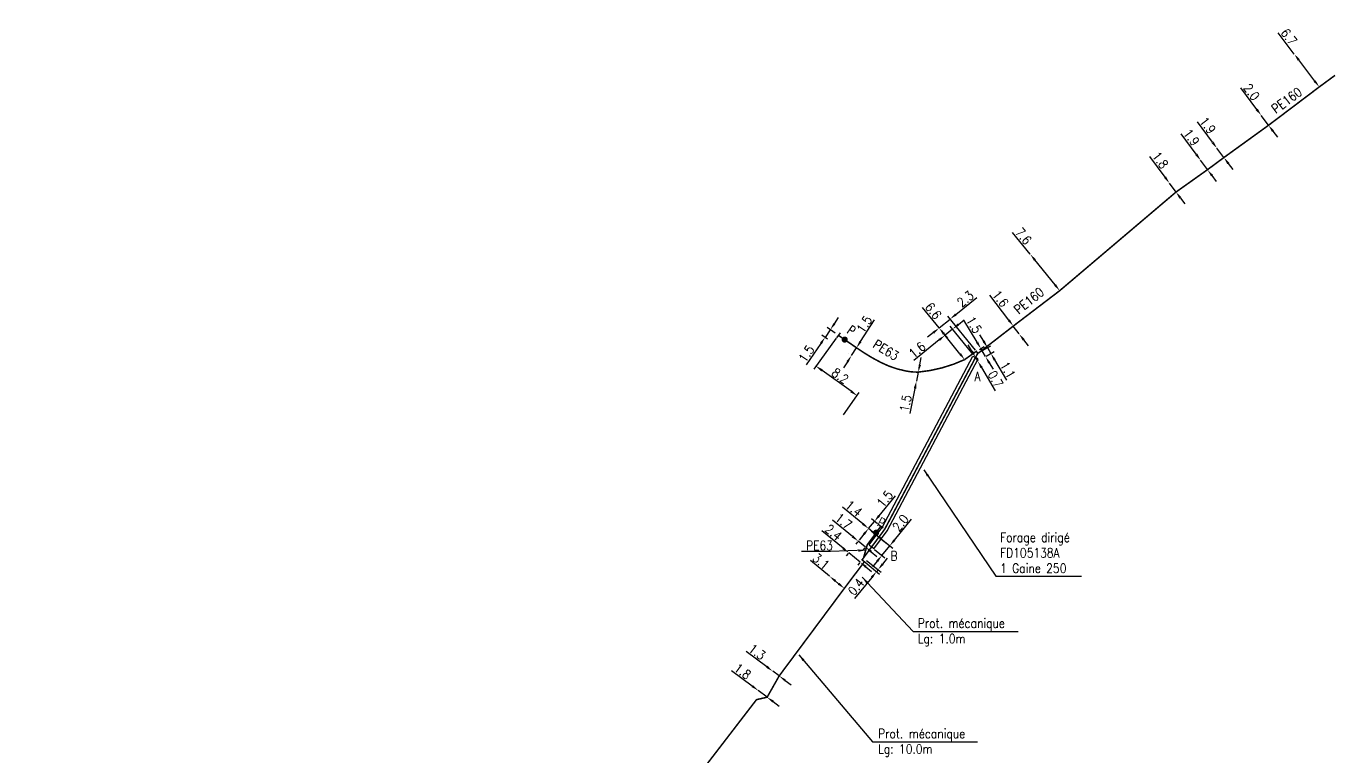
# Model space of a CAD drawing. Header units: millimetres. Extents: x 105164 to 106000, y 138000 to 138912.
# Drawn here: x 105787.5 to 106000.1, y 138793.8 to 138912.5 of the extents above; entities that cross this region are included whole.
import ezdxf
from ezdxf.enums import TextEntityAlignment as Align

# ---------------------------------------------------------------- set-up
doc = ezdxf.new("R2010")
doc.units = ezdxf.units.MM
doc.layers.get('0').update_dxf_attribs({"linetype": 'CONTINUOUS'})
doc.layers.get('DEFPOINTS').update_dxf_attribs({"linetype": 'CONTINUOUS'})
for name, color, linetype in [('G_120', 4, 'CONTINUOUS'), ('G_300', 7, 'CONTINUOUS'), ('G_340', 7, 'CONTINUOUS'), ('G_400', 7, 'CONTINUOUS'), ('G_420', 7, 'CONTINUOUS')]:
    doc.layers.add(name, color=color, linetype=linetype)
doc.styles.add('G_ROMANS', font='ROMANS.SHX', dxfattribs={"width": 0.75})
doc.styles.get("Standard").update_dxf_attribs({"font": 'romans.shx', "width": 0.85})
doc.linetypes.add('G_TYPB_PE', pattern='A,5,-0.3,["o",Standard,S=1.5,R=0,X=0,Y=-0.5],-1.65', length=6.95)
doc.dimstyles.get("Standard").update_dxf_attribs({"dimtxt": 1.5, "dimasz": 1.2, "dimexe": 0.625, "dimexo": 0.625, "dimgap": 0.25, "dimtad": 1, "dimdec": 1, "dimzin": 0, "dimdsep": 46, "dimtxsty": 'Standard', "dimcen": -0.5, "dimadec": 0, "dimazin": 0, "dimtfac": 1, "dimtdec": 1, "dimtmove": 0, "dimatfit": 3, "dimfxl": 1, "dimtolj": 1, "dimtzin": 0, "dimarcsym": 0})

# ---------------------------------------------------------------- blocks, each defined once
blk = doc.blocks.new('*D6')
at = {"layer": 'DEFPOINTS', "color": 0, "linetype": 'Continuous'}
for p in [(105908.71, 138807.74), (105909.75, 138806.97), (105909.75, 138806.97)]:
    blk.add_point(p, dxfattribs=at)
at = {"layer": 'G_120', "color": 0, "linetype": 'Continuous', "lineweight": -2}
for p, q in [((105907.74, 138808.46), (105904.38, 138810.95)), ((105909.75, 138806.97), (105908.71, 138807.74)), ((105910.71, 138806.25), (105911.68, 138805.54))]:
    blk.add_line(p, q, dxfattribs=at)
at = {"layer": 'G_120', "color": 0, "linetype": 'Continuous'}
for points in [[(105907.86, 138808.62), (105907.62, 138808.3), (105908.71, 138807.74)], [(105910.83, 138806.41), (105910.6, 138806.09), (105909.75, 138806.97)]]:
    blk.add_solid(points, dxfattribs=at)
at = {"layer": 'G_120', "color": 0, "linetype": 'Continuous', "insert": (105906.17, 138810.87), "char_height": 1.5, "attachment_point": 5, "rotation": 323.4341}
blk.add_mtext('\\A1;1.3', dxfattribs=at)
blk = doc.blocks.new('*D7')
at = {"layer": 'DEFPOINTS', "color": 0, "linetype": 'Continuous'}
for p in [(105906.35, 138804.6), (105907.8, 138803.52), (105907.8, 138803.52)]:
    blk.add_point(p, dxfattribs=at)
at = {"layer": 'G_120', "color": 0, "linetype": 'Continuous', "lineweight": -2}
for p, q in [((105905.39, 138805.31), (105902.03, 138807.81)), ((105907.8, 138803.52), (105906.35, 138804.6)), ((105908.76, 138802.81), (105909.73, 138802.09))]:
    blk.add_line(p, q, dxfattribs=at)
at = {"layer": 'G_120', "color": 0, "linetype": 'Continuous'}
for points in [[(105905.51, 138805.47), (105905.27, 138805.15), (105906.35, 138804.6)], [(105908.88, 138802.97), (105908.65, 138802.65), (105907.8, 138803.52)]]:
    blk.add_solid(points, dxfattribs=at)
at = {"layer": 'G_120', "color": 0, "linetype": 'Continuous', "insert": (105903.82, 138807.72), "char_height": 1.5, "attachment_point": 5, "rotation": 323.4265}
blk.add_mtext('\\A1;1.8', dxfattribs=at)
blk = doc.blocks.new('*D8')
at = {"layer": 'DEFPOINTS', "color": 0, "linetype": 'Continuous'}
for p in [(105917.93, 138823.15), (105920.33, 138821.19), (105920.33, 138821.19)]:
    blk.add_point(p, dxfattribs=at)
at = {"layer": 'G_120', "color": 0, "linetype": 'Continuous', "lineweight": -2}
for p, q in [((105917.93, 138823.15), (105914.83, 138825.69)), ((105919.4, 138821.95), (105918.86, 138822.39))]:
    blk.add_line(p, q, dxfattribs=at)
at = {"layer": 'G_120', "color": 0, "linetype": 'Continuous'}
for points in [[(105918.99, 138822.55), (105918.74, 138822.24), (105917.93, 138823.15)], [(105919.53, 138822.1), (105919.28, 138821.79), (105920.33, 138821.19)]]:
    blk.add_solid(points, dxfattribs=at)
at = {"layer": 'G_120', "color": 0, "linetype": 'Continuous', "insert": (105916.55, 138825.57), "char_height": 1.5, "attachment_point": 5, "rotation": 320.7367}
blk.add_mtext('\\A1;3.1', dxfattribs=at)
blk = doc.blocks.new('*D9')
at = {"layer": 'DEFPOINTS', "color": 0, "linetype": 'Continuous'}
for p in [(105922.89, 138829.21), (105923.75, 138827.9), (105924.05, 138828.26)]:
    blk.add_point(p, dxfattribs=at)
at = {"layer": 'G_120', "color": 0, "linetype": 'Continuous', "lineweight": -2}
for p, q in [((105921.66, 138829.61), (105918.42, 138832.26)), ((105922.49, 138828.72), (105922.2, 138828.36)), ((105923.75, 138827.9), (105922.59, 138828.85)), ((105923.65, 138827.78), (105923.36, 138827.41)), ((105924.68, 138827.14), (105925.61, 138826.38))]:
    blk.add_line(p, q, dxfattribs=at)
at = {"layer": 'G_120', "color": 0, "linetype": 'Continuous'}
for points in [[(105921.79, 138829.76), (105921.54, 138829.45), (105922.59, 138828.85)], [(105924.81, 138827.29), (105924.56, 138826.98), (105923.75, 138827.9)]]:
    blk.add_solid(points, dxfattribs=at)
at = {"layer": 'G_120', "color": 0, "linetype": 'Continuous', "insert": (105920.21, 138832.09), "char_height": 1.5, "attachment_point": 5, "rotation": 320.7328}
blk.add_mtext('\\A1;1.7', dxfattribs=at)
blk = doc.blocks.new('*D10')
at = {"layer": 'DEFPOINTS', "color": 0, "linetype": 'Continuous'}
for p in [(105921.35, 138827.33), (105922.9, 138825.44), (105923.21, 138825.82)]:
    blk.add_point(p, dxfattribs=at)
at = {"layer": 'G_120', "color": 0, "linetype": 'Continuous', "lineweight": -2}
for p, q in [((105920.12, 138827.72), (105916.68, 138830.52)), ((105922.9, 138825.44), (105921.05, 138826.96)), ((105920.96, 138826.85), (105920.65, 138826.47)), ((105922.81, 138825.33), (105922.5, 138824.96)), ((105923.83, 138824.68), (105924.76, 138823.92))]:
    blk.add_line(p, q, dxfattribs=at)
at = {"layer": 'G_120', "color": 0, "linetype": 'Continuous'}
for points in [[(105920.24, 138827.87), (105919.99, 138827.56), (105921.05, 138826.96)], [(105923.96, 138824.84), (105923.7, 138824.53), (105922.9, 138825.44)]]:
    blk.add_solid(points, dxfattribs=at)
at = {"layer": 'G_120', "color": 0, "linetype": 'Continuous', "insert": (105918.57, 138830.27), "char_height": 1.5, "attachment_point": 5, "rotation": 320.7328}
blk.add_mtext('\\A1;2.4', dxfattribs=at)
blk = doc.blocks.new('*D11')
at = {"layer": 'DEFPOINTS', "color": 0, "linetype": 'Continuous'}
for p in [(105923.21, 138825.82), (105923.45, 138826.14), (105925.8, 138824.21)]:
    blk.add_point(p, dxfattribs=at)
at = {"layer": 'G_120', "color": 0, "linetype": 'Continuous', "lineweight": -2}
for p, q in [((105923.69, 138825.42), (105926.03, 138823.51)), ((105923.93, 138825.74), (105926.29, 138823.82)), ((105926.56, 138825.14), (105927.32, 138826.07)), ((105924.79, 138822.97), (105921.99, 138819.54)), ((105925.8, 138824.21), (105925.55, 138823.9))]:
    blk.add_line(p, q, dxfattribs=at)
at = {"layer": 'G_120', "color": 0, "linetype": 'Continuous'}
for points in [[(105926.41, 138825.27), (105926.72, 138825.02), (105925.8, 138824.21)], [(105924.64, 138823.1), (105924.95, 138822.85), (105925.55, 138823.9)]]:
    blk.add_solid(points, dxfattribs=at)
at = {"layer": 'G_120', "color": 0, "linetype": 'Continuous', "insert": (105922.23, 138821.43), "char_height": 1.5, "attachment_point": 5, "rotation": 50.7328}
blk.add_mtext('\\A1;0.4', dxfattribs=at)
blk = doc.blocks.new('G_340_07')
at = {"color": 0, "linetype": 'Continuous', "const_width": 0.5, "flags": 128}
blk.add_lwpolyline([(0, 0), (2.5, 0)], dxfattribs=at)
at = {"color": 0, "linetype": 'Continuous', "flags": 128}
blk.add_lwpolyline([(2.5, -1), (2.5, 1)], dxfattribs=at)
at = {"color": 0, "linetype": 'Continuous', "style": 'G_ROMANS', "width": 0.75, "flags": 3}
for tag, p in [('DEF_LEG', (0, 0)), ('DEF_COUP', (0, -2.5)), ('DEF_TYPE', (0, -5))]:
    blk.add_attdef(tag, text='', height=1.2, dxfattribs=at).set_placement(p, align=Align.MIDDLE)
blk = doc.blocks.new('G_300_12')
at = {"color": 0, "linetype": 'Continuous', "const_width": 0.497, "flags": 128}
blk.add_lwpolyline([(-0.25, 0, 1), (0.25, 0, 1)], format="xyb", close=True, dxfattribs=at)
at = {"color": 0, "linetype": 'Continuous', "style": 'G_ROMANS', "width": 0.75}
blk.add_text('P', height=1.5, dxfattribs=at).set_placement((0, 1.85), align=Align.MIDDLE)
at = {"color": 0, "linetype": 'Continuous', "style": 'G_ROMANS', "width": 0.75, "flags": 3}
for tag, p in [('DEF_LEG', (0, -5)), ('DEF_COUP', (0, -7.5)), ('DEF_TYPE', (0, -10))]:
    blk.add_attdef(tag, text='', height=1.2, dxfattribs=at).set_placement(p, align=Align.MIDDLE)
blk = doc.blocks.new('*D12')
at = {"layer": 'DEFPOINTS', "color": 0, "linetype": 'Continuous'}
for p in [(105935.72, 138863.46), (105939.87, 138858.33), (105939.87, 138858.33)]:
    blk.add_point(p, dxfattribs=at)
at = {"layer": 'G_120', "color": 0, "linetype": 'Continuous', "lineweight": -2}
for p, q in [((105935.72, 138863.46), (105933.01, 138866.81)), ((105939.11, 138859.26), (105936.48, 138862.53))]:
    blk.add_line(p, q, dxfattribs=at)
at = {"layer": 'G_120', "color": 0, "linetype": 'Continuous'}
for points in [[(105936.63, 138862.65), (105936.32, 138862.4), (105935.72, 138863.46)], [(105939.27, 138859.39), (105938.96, 138859.14), (105939.87, 138858.33)]]:
    blk.add_solid(points, dxfattribs=at)
at = {"layer": 'G_120', "color": 0, "linetype": 'Continuous', "insert": (105934.77, 138866.23), "char_height": 1.5, "attachment_point": 5, "rotation": 308.9447}
blk.add_mtext('\\A1;6.6', dxfattribs=at)
blk = doc.blocks.new('*D13')
at = {"layer": 'DEFPOINTS', "color": 0, "linetype": 'Continuous'}
for p in [(105941.64, 138858.68), (105941.64, 138858.68), (105942, 138858.07)]:
    blk.add_point(p, dxfattribs=at)
at = {"layer": 'G_420', "color": 0, "linetype": 'Continuous', "lineweight": -2}
for p, q in [((105941.03, 138859.71), (105940.42, 138860.74)), ((105941.64, 138858.68), (105942, 138858.07)), ((105942.61, 138857.04), (105944.83, 138853.27))]:
    blk.add_line(p, q, dxfattribs=at)
at = {"layer": 'G_420', "color": 0, "linetype": 'Continuous'}
for points in [[(105941.21, 138859.81), (105940.86, 138859.61), (105941.64, 138858.68)], [(105942.78, 138857.14), (105942.43, 138856.94), (105942, 138858.07)]]:
    blk.add_solid(points, dxfattribs=at)
at = {"layer": 'G_420', "color": 0, "linetype": 'Continuous', "insert": (105944.88, 138855.15), "char_height": 1.5, "attachment_point": 5, "rotation": 300.509}
blk.add_mtext('\\A1;0.7', dxfattribs=at)
blk = doc.blocks.new('*D14')
at = {"layer": 'DEFPOINTS', "color": 0, "linetype": 'Continuous'}
for p in [(105919.37, 138862.3), (105915.75, 138857.27), (105919.8, 138848.87)]:
    blk.add_point(p, dxfattribs=at)
at = {"layer": 'G_340', "color": 0, "linetype": 'Continuous', "lineweight": -2}
for p, q in [((105919, 138861.79), (105915.38, 138856.76)), ((105921.42, 138853.18), (105916.72, 138856.57)), ((105920.17, 138849.38), (105922.76, 138852.98))]:
    blk.add_line(p, q, dxfattribs=at)
at = {"layer": 'G_340', "color": 0, "linetype": 'Continuous'}
for points in [[(105916.84, 138856.73), (105916.6, 138856.4), (105915.75, 138857.27)], [(105921.54, 138853.34), (105921.31, 138853.01), (105922.4, 138852.47)]]:
    blk.add_solid(points, dxfattribs=at)
at = {"layer": 'G_340', "color": 0, "linetype": 'Continuous', "insert": (105919.66, 138855.68), "char_height": 1.5, "attachment_point": 5, "rotation": 324.2288}
blk.add_mtext('\\A1;8.2', dxfattribs=at)
blk = doc.blocks.new('*D15')
at = {"layer": 'DEFPOINTS', "color": 0, "linetype": 'Continuous'}
for p in [(105918.05, 138863.17), (105918.13, 138861.29), (105919.35, 138862.27)]:
    blk.add_point(p, dxfattribs=at)
at = {"layer": 'G_340', "color": 0, "linetype": 'Continuous', "lineweight": -2}
for p, q in [((105918.72, 138864.16), (105919.4, 138865.15)), ((105918.05, 138863.17), (105917.2, 138861.93)), ((105918.84, 138862.63), (105917.53, 138863.52)), ((105916.52, 138860.94), (105914.16, 138857.48)), ((105917.62, 138861.64), (105916.68, 138862.28))]:
    blk.add_line(p, q, dxfattribs=at)
at = {"layer": 'G_340', "color": 0, "linetype": 'Continuous'}
for points in [[(105918.56, 138864.27), (105918.89, 138864.05), (105918.05, 138863.17)], [(105916.36, 138861.05), (105916.69, 138860.83), (105917.2, 138861.93)]]:
    blk.add_solid(points, dxfattribs=at)
at = {"layer": 'G_340', "color": 0, "linetype": 'Continuous', "insert": (105914.18, 138859.28), "char_height": 1.5, "attachment_point": 5, "rotation": 55.6257}
blk.add_mtext('\\A1;1.5', dxfattribs=at)
blk = doc.blocks.new('*D16')
at = {"layer": 'DEFPOINTS', "color": 0, "linetype": 'Continuous'}
for p in [(105921.5, 138858.99), (105922.31, 138860.25), (105922.31, 138860.25)]:
    blk.add_point(p, dxfattribs=at)
at = {"layer": 'G_120', "color": 0, "linetype": 'Continuous', "lineweight": -2}
for p, q in [((105922.96, 138861.26), (105925.23, 138864.78)), ((105920.97, 138859.33), (105920.97, 138859.33)), ((105921.5, 138858.99), (105922.31, 138860.25)), ((105921.78, 138860.59), (105921.78, 138860.59)), ((105920.84, 138857.99), (105920.19, 138856.98))]:
    blk.add_line(p, q, dxfattribs=at)
at = {"layer": 'G_120', "color": 0, "linetype": 'Continuous'}
for points in [[(105922.79, 138861.37), (105923.13, 138861.15), (105922.31, 138860.25)], [(105920.68, 138858.09), (105921.01, 138857.88), (105921.5, 138858.99)]]:
    blk.add_solid(points, dxfattribs=at)
at = {"layer": 'G_120', "color": 0, "linetype": 'Continuous', "insert": (105923.58, 138864.07), "char_height": 1.5, "attachment_point": 5, "rotation": 57.1728}
blk.add_mtext('\\A1;1.5', dxfattribs=at)
blk = doc.blocks.new('*D17')
at = {"layer": 'DEFPOINTS', "color": 0, "linetype": 'Continuous'}
for p in [(105947.76, 138863.77), (105947.76, 138863.77), (105948.72, 138862.49)]:
    blk.add_point(p, dxfattribs=at)
at = {"layer": 'G_120', "color": 0, "linetype": 'Continuous', "lineweight": -2}
for p, q in [((105947.04, 138864.73), (105943.98, 138868.81)), ((105948.72, 138862.49), (105947.76, 138863.77)), ((105949.44, 138861.53), (105950.16, 138860.57))]:
    blk.add_line(p, q, dxfattribs=at)
at = {"layer": 'G_120', "color": 0, "linetype": 'Continuous'}
for points in [[(105947.2, 138864.85), (105946.88, 138864.61), (105947.76, 138863.77)], [(105949.6, 138861.65), (105949.28, 138861.41), (105948.72, 138862.49)]]:
    blk.add_solid(points, dxfattribs=at)
at = {"layer": 'G_120', "color": 0, "linetype": 'Continuous', "insert": (105945.68, 138868.22), "char_height": 1.5, "attachment_point": 5, "rotation": 306.871}
blk.add_mtext('\\A1;1.6', dxfattribs=at)
blk = doc.blocks.new('*D18')
at = {"layer": 'DEFPOINTS', "color": 0, "linetype": 'Continuous'}
for p in [(105935.72, 138863.46), (105937.92, 138863.28), (105941.64, 138858.68)]:
    blk.add_point(p, dxfattribs=at)
at = {"layer": 'G_420', "color": 0, "linetype": 'Continuous', "lineweight": -2}
for p, q in [((105937.92, 138863.28), (105936.68, 138862.28)), ((105941.25, 138859.16), (105937.53, 138863.77)), ((105938.85, 138864.04), (105939.79, 138864.79)), ((105935.75, 138861.52), (105931.62, 138858.18)), ((105936.12, 138862.98), (105937.07, 138861.79))]:
    blk.add_line(p, q, dxfattribs=at)
at = {"layer": 'G_420', "color": 0, "linetype": 'Continuous'}
for points in [[(105938.73, 138864.19), (105938.98, 138863.88), (105937.92, 138863.28)], [(105935.62, 138861.68), (105935.87, 138861.37), (105936.68, 138862.28)]]:
    blk.add_solid(points, dxfattribs=at)
at = {"layer": 'G_420', "color": 0, "linetype": 'Continuous', "insert": (105932.15, 138859.9), "char_height": 1.5, "attachment_point": 5, "rotation": 38.9587}
blk.add_mtext('\\A1;1.6', dxfattribs=at)
blk = doc.blocks.new('*D19')
at = {"layer": 'DEFPOINTS', "color": 0, "linetype": 'Continuous'}
for p in [(105950.52, 138875.43), (105955.3, 138869.52), (105955.3, 138869.52)]:
    blk.add_point(p, dxfattribs=at)
at = {"layer": 'G_120', "color": 0, "linetype": 'Continuous', "lineweight": -2}
for p, q in [((105950.52, 138875.43), (105947.65, 138878.98)), ((105954.55, 138870.45), (105951.27, 138874.5))]:
    blk.add_line(p, q, dxfattribs=at)
at = {"layer": 'G_120', "color": 0, "linetype": 'Continuous'}
for points in [[(105951.43, 138874.62), (105951.12, 138874.37), (105950.52, 138875.43)], [(105954.7, 138870.58), (105954.39, 138870.33), (105955.3, 138869.52)]]:
    blk.add_solid(points, dxfattribs=at)
at = {"layer": 'G_120', "color": 0, "linetype": 'Continuous', "insert": (105949.42, 138878.37), "char_height": 1.5, "attachment_point": 5, "rotation": 308.9809}
blk.add_mtext('\\A1;7.6', dxfattribs=at)
blk = doc.blocks.new('*D20')
at = {"layer": 'DEFPOINTS', "color": 0, "linetype": 'Continuous'}
for p in [(105973.12, 138886.98), (105974.18, 138885.53), (105974.18, 138885.53)]:
    blk.add_point(p, dxfattribs=at)
at = {"layer": 'G_120', "color": 0, "linetype": 'Continuous', "lineweight": -2}
for p, q in [((105972.41, 138887.95), (105969.93, 138891.32)), ((105974.18, 138885.53), (105973.12, 138886.98)), ((105974.89, 138884.56), (105975.6, 138883.6))]:
    blk.add_line(p, q, dxfattribs=at)
at = {"layer": 'G_120', "color": 0, "linetype": 'Continuous'}
for points in [[(105972.57, 138888.06), (105972.25, 138887.83), (105973.12, 138886.98)], [(105975.06, 138884.68), (105974.73, 138884.44), (105974.18, 138885.53)]]:
    blk.add_solid(points, dxfattribs=at)
at = {"layer": 'G_120', "color": 0, "linetype": 'Continuous', "insert": (105971.62, 138890.71), "char_height": 1.5, "attachment_point": 5, "rotation": 306.2971}
blk.add_mtext('\\A1;1.8', dxfattribs=at)
blk = doc.blocks.new('*D21')
at = {"layer": 'DEFPOINTS', "color": 0, "linetype": 'Continuous'}
for p in [(105978.17, 138890.7), (105979.3, 138889.17), (105979.3, 138889.17)]:
    blk.add_point(p, dxfattribs=at)
at = {"layer": 'G_120', "color": 0, "linetype": 'Continuous', "lineweight": -2}
for p, q in [((105977.46, 138891.66), (105975.01, 138894.99)), ((105979.3, 138889.17), (105978.17, 138890.7)), ((105980.01, 138888.2), (105980.72, 138887.24))]:
    blk.add_line(p, q, dxfattribs=at)
at = {"layer": 'G_120', "color": 0, "linetype": 'Continuous'}
for points in [[(105977.62, 138891.78), (105977.3, 138891.54), (105978.17, 138890.7)], [(105980.17, 138888.32), (105979.85, 138888.09), (105979.3, 138889.17)]]:
    blk.add_solid(points, dxfattribs=at)
at = {"layer": 'G_120', "color": 0, "linetype": 'Continuous', "insert": (105976.69, 138894.4), "char_height": 1.5, "attachment_point": 5, "rotation": 306.3643}
blk.add_mtext('\\A1;1.9', dxfattribs=at)
blk = doc.blocks.new('*D22')
at = {"layer": 'DEFPOINTS', "color": 0, "linetype": 'Continuous'}
for p in [(105980.82, 138892.65), (105981.95, 138891.13), (105981.95, 138891.13)]:
    blk.add_point(p, dxfattribs=at)
at = {"layer": 'G_120', "color": 0, "linetype": 'Continuous', "lineweight": -2}
for p, q in [((105980.11, 138893.61), (105977.66, 138896.93)), ((105981.95, 138891.13), (105980.82, 138892.65)), ((105982.66, 138890.16), (105983.38, 138889.2))]:
    blk.add_line(p, q, dxfattribs=at)
at = {"layer": 'G_120', "color": 0, "linetype": 'Continuous'}
for points in [[(105980.27, 138893.73), (105979.95, 138893.5), (105980.82, 138892.65)], [(105982.82, 138890.28), (105982.5, 138890.04), (105981.95, 138891.13)]]:
    blk.add_solid(points, dxfattribs=at)
at = {"layer": 'G_120', "color": 0, "linetype": 'Continuous', "insert": (105979.33, 138896.35), "char_height": 1.5, "attachment_point": 5, "rotation": 306.4753}
blk.add_mtext('\\A1;1.9', dxfattribs=at)
blk = doc.blocks.new('*D23')
at = {"layer": 'DEFPOINTS', "color": 0, "linetype": 'Continuous'}
for p in [(105988.01, 138897.98), (105989.2, 138896.37), (105989.2, 138896.37)]:
    blk.add_point(p, dxfattribs=at)
at = {"layer": 'G_120', "color": 0, "linetype": 'Continuous', "lineweight": -2}
for p, q in [((105987.3, 138898.94), (105984.69, 138902.45)), ((105989.2, 138896.37), (105988.01, 138897.98)), ((105989.92, 138895.41), (105990.64, 138894.45))]:
    blk.add_line(p, q, dxfattribs=at)
at = {"layer": 'G_120', "color": 0, "linetype": 'Continuous'}
for points in [[(105987.46, 138899.06), (105987.13, 138898.82), (105988.01, 138897.98)], [(105990.08, 138895.53), (105989.76, 138895.29), (105989.2, 138896.37)]]:
    blk.add_solid(points, dxfattribs=at)
at = {"layer": 'G_120', "color": 0, "linetype": 'Continuous', "insert": (105986.44, 138901.77), "char_height": 1.5, "attachment_point": 5, "rotation": 306.6189}
blk.add_mtext('\\A1;2.0', dxfattribs=at)
blk = doc.blocks.new('*D24')
at = {"layer": 'DEFPOINTS', "color": 0, "linetype": 'Continuous'}
for p in [(105993.39, 138907.93), (105997.43, 138902.59), (105997.43, 138902.59)]:
    blk.add_point(p, dxfattribs=at)
at = {"layer": 'G_120', "color": 0, "linetype": 'Continuous', "lineweight": -2}
for p, q in [((105993.39, 138907.93), (105990.78, 138911.37)), ((105996.71, 138903.55), (105994.11, 138906.97))]:
    blk.add_line(p, q, dxfattribs=at)
at = {"layer": 'G_120', "color": 0, "linetype": 'Continuous'}
for points in [[(105994.27, 138907.09), (105993.95, 138906.85), (105993.39, 138907.93)], [(105996.86, 138903.67), (105996.55, 138903.42), (105997.43, 138902.59)]]:
    blk.add_solid(points, dxfattribs=at)
at = {"layer": 'G_120', "color": 0, "linetype": 'Continuous', "insert": (105992.52, 138910.73), "char_height": 1.5, "attachment_point": 5, "rotation": 307.1203}
blk.add_mtext('\\A1;6.7', dxfattribs=at)
blk = doc.blocks.new('*D25')
at = {"layer": 'DEFPOINTS', "color": 0, "linetype": 'Continuous'}
for p in [(105935.72, 138863.46), (105937.51, 138864.91), (105942, 138859.35)]:
    blk.add_point(p, dxfattribs=at)
at = {"layer": 'G_120', "color": 0, "linetype": 'Continuous', "lineweight": -2}
for p, q in [((105938.44, 138865.66), (105941.84, 138868.41)), ((105941.61, 138859.84), (105937.12, 138865.39)), ((105935.33, 138863.95), (105935.33, 138863.95)), ((105935.72, 138863.46), (105937.51, 138864.91)), ((105934.79, 138862.71), (105933.85, 138861.95))]:
    blk.add_line(p, q, dxfattribs=at)
at = {"layer": 'G_120', "color": 0, "linetype": 'Continuous'}
for points in [[(105938.32, 138865.82), (105938.57, 138865.51), (105937.51, 138864.91)], [(105934.66, 138862.86), (105934.91, 138862.55), (105935.72, 138863.46)]]:
    blk.add_solid(points, dxfattribs=at)
at = {"layer": 'G_120', "color": 0, "linetype": 'Continuous', "insert": (105939.98, 138868.19), "char_height": 1.5, "attachment_point": 5, "rotation": 38.9447}
blk.add_mtext('\\A1;2.3', dxfattribs=at)
blk = doc.blocks.new('*D26')
at = {"layer": 'DEFPOINTS', "color": 0, "linetype": 'Continuous'}
for p in [(105942.25, 138859.5), (105944.12, 138859.33), (105942.81, 138858.55)]:
    blk.add_point(p, dxfattribs=at)
at = {"layer": 'G_120', "color": 0, "linetype": 'Continuous', "lineweight": -2}
for p, q in [((105942.96, 138861.31), (105942.35, 138862.34)), ((105942.79, 138859.82), (105944.1, 138860.59)), ((105943.35, 138858.87), (105944.66, 138859.64)), ((105943.57, 138860.27), (105944.12, 138859.33)), ((105944.73, 138858.29), (105946.68, 138855))]:
    blk.add_line(p, q, dxfattribs=at)
at = {"layer": 'G_120', "color": 0, "linetype": 'Continuous'}
for points in [[(105943.13, 138861.41), (105942.78, 138861.21), (105943.57, 138860.27)], [(105944.91, 138858.39), (105944.56, 138858.19), (105944.12, 138859.33)]]:
    blk.add_solid(points, dxfattribs=at)
at = {"layer": 'G_120', "color": 0, "linetype": 'Continuous', "insert": (105946.87, 138856.64), "char_height": 1.5, "attachment_point": 5, "rotation": 300.509}
blk.add_mtext('\\A1;1.1', dxfattribs=at)
blk = doc.blocks.new('*D96')
at = {"layer": 'DEFPOINTS', "color": 0, "linetype": 'Continuous'}
for p in [(105941.75, 138859.67), (105942.5, 138860.11), (105943.25, 138858.82)]:
    blk.add_point(p, dxfattribs=at)
at = {"layer": 'G_120', "color": 0, "linetype": 'Continuous', "lineweight": -2}
for p, q in [((105941.89, 138861.14), (105939.76, 138864.75)), ((105942.28, 138859.98), (105943.03, 138860.43)), ((105943.25, 138858.82), (105942.5, 138860.11)), ((105943.86, 138857.79), (105944.47, 138856.75))]:
    blk.add_line(p, q, dxfattribs=at)
at = {"layer": 'G_120', "color": 0, "linetype": 'Continuous'}
for points in [[(105942.06, 138861.24), (105941.71, 138861.04), (105942.5, 138860.11)], [(105944.03, 138857.89), (105943.69, 138857.69), (105943.25, 138858.82)]]:
    blk.add_solid(points, dxfattribs=at)
at = {"layer": 'G_120', "color": 0, "linetype": 'Continuous', "insert": (105941.38, 138863.97), "char_height": 1.5, "attachment_point": 5, "rotation": 300.509}
blk.add_mtext('\\A1;1.5', dxfattribs=at)
blk = doc.blocks.new('*D97')
at = {"layer": 'DEFPOINTS', "color": 0, "linetype": 'Continuous'}
for p in [(105932.04, 138854.84), (105932.34, 138856.3), (105932.34, 138856.3)]:
    blk.add_point(p, dxfattribs=at)
at = {"layer": 'G_120', "color": 0, "linetype": 'Continuous', "lineweight": -2}
for p, q in [((105932.59, 138857.48), (105932.83, 138858.65)), ((105932.34, 138856.3), (105932.04, 138854.84)), ((105931.8, 138853.66), (105930.95, 138849.56))]:
    blk.add_line(p, q, dxfattribs=at)
at = {"layer": 'G_120', "color": 0, "linetype": 'Continuous'}
for points in [[(105932.39, 138857.52), (105932.78, 138857.44), (105932.34, 138856.3)], [(105931.6, 138853.7), (105932, 138853.62), (105932.04, 138854.84)]]:
    blk.add_solid(points, dxfattribs=at)
at = {"layer": 'G_120', "color": 0, "linetype": 'Continuous', "insert": (105930.28, 138851.23), "char_height": 1.5, "attachment_point": 5, "rotation": 78.3401}
blk.add_mtext('\\A1;1.5', dxfattribs=at)
blk = doc.blocks.new('*D98')
at = {"layer": 'DEFPOINTS', "color": 0, "linetype": 'Continuous'}
for p in [(105925.22, 138832.06), (105926.19, 138831.27), (105924.27, 138830.9)]:
    blk.add_point(p, dxfattribs=at)
at = {"layer": 'G_340', "color": 0, "linetype": 'Continuous', "lineweight": -2}
for p, q in [((105925.98, 138832.99), (105928.63, 138836.23)), ((105924.27, 138830.9), (105925.22, 138832.06)), ((105925.71, 138831.66), (105924.73, 138832.46)), ((105923.51, 138829.97), (105922.75, 138829.04))]:
    blk.add_line(p, q, dxfattribs=at)
at = {"layer": 'G_340', "color": 0, "linetype": 'Continuous'}
for points in [[(105925.82, 138833.12), (105926.13, 138832.86), (105925.22, 138832.06)], [(105923.35, 138830.1), (105923.66, 138829.84), (105924.27, 138830.9)]]:
    blk.add_solid(points, dxfattribs=at)
at = {"layer": 'G_340', "color": 0, "linetype": 'Continuous', "insert": (105926.91, 138835.71), "char_height": 1.5, "attachment_point": 5, "rotation": 50.7328}
blk.add_mtext('\\A1;1.5', dxfattribs=at)
blk = doc.blocks.new('*D99')
at = {"layer": 'DEFPOINTS', "color": 0, "linetype": 'Continuous'}
for p in [(105924.27, 138830.9), (105924.76, 138827.92), (105926.44, 138826.55)]:
    blk.add_point(p, dxfattribs=at)
at = {"layer": 'G_400', "color": 0, "linetype": 'Continuous', "lineweight": -2}
for p, q in [((105928.46, 138829.02), (105931.23, 138832.41)), ((105924.75, 138830.5), (105928.19, 138827.7)), ((105925.24, 138827.52), (105926.92, 138826.15)), ((105926.44, 138826.55), (105927.7, 138828.09)), ((105925.68, 138825.62), (105924.92, 138824.69))]:
    blk.add_line(p, q, dxfattribs=at)
at = {"layer": 'G_400', "color": 0, "linetype": 'Continuous'}
for points in [[(105928.31, 138829.15), (105928.62, 138828.9), (105927.7, 138828.09)], [(105925.52, 138825.74), (105925.83, 138825.49), (105926.44, 138826.55)]]:
    blk.add_solid(points, dxfattribs=at)
at = {"layer": 'G_400', "color": 0, "linetype": 'Continuous', "insert": (105929.45, 138831.81), "char_height": 1.5, "attachment_point": 5, "rotation": 50.7328}
blk.add_mtext('\\A1;2.0', dxfattribs=at)
blk = doc.blocks.new('*D100')
at = {"layer": 'DEFPOINTS', "color": 0, "linetype": 'Continuous'}
for p in [(105924.27, 138830.9), (105925.35, 138830.01), (105925.35, 138830.01)]:
    blk.add_point(p, dxfattribs=at)
at = {"layer": 'G_120', "color": 0, "linetype": 'Continuous', "lineweight": -2}
for p, q in [((105923.34, 138831.66), (105920.05, 138834.35)), ((105923.87, 138830.42), (105923.87, 138830.42)), ((105925.35, 138830.01), (105924.27, 138830.9)), ((105924.96, 138829.53), (105924.96, 138829.53)), ((105926.28, 138829.25), (105927.21, 138828.49))]:
    blk.add_line(p, q, dxfattribs=at)
at = {"layer": 'G_120', "color": 0, "linetype": 'Continuous'}
for points in [[(105923.47, 138831.81), (105923.21, 138831.5), (105924.27, 138830.9)], [(105926.41, 138829.41), (105926.16, 138829.1), (105925.35, 138830.01)]]:
    blk.add_solid(points, dxfattribs=at)
at = {"layer": 'G_120', "color": 0, "linetype": 'Continuous', "insert": (105921.86, 138834.16), "char_height": 1.5, "attachment_point": 5, "rotation": 320.7328}
blk.add_mtext('\\A1;1.4', dxfattribs=at)

msp = doc.modelspace()

# ---------------------------------------------------------------- linework, layer by layer
at = {"layer": 'G_120', "linetype": 'G_TYPB_PE', "const_width": 0.25, "flags": 128}
msp.add_lwpolyline([(106000, 138904.48), (105997.43, 138902.59), (105989.2, 138896.37), (105981.95, 138891.13), (105979.3, 138889.17), (105974.18, 138885.53), (105955.3, 138869.52), (105947.76, 138863.77), (105942.25, 138859.5), (105942, 138859.35), (105941.64, 138858.68), (105926.89, 138830.79), (105923.21, 138825.82), (105923.59, 138825.51), (105922.52, 138824.09), (105920.33, 138821.19), (105909.75, 138806.97), (105907.8, 138803.52), (105906.07, 138803.12), (105894.3, 138787.81), (105884.67, 138776.71), (105876.68, 138768.14), (105863.54, 138754), (105857.02, 138748.11), (105848.35, 138738.54), (105845.12, 138735.24), (105839.27, 138728.34), (105829.39, 138719.16), (105817.7, 138709.31), (105811.53, 138703.71), (105803.48, 138696.89), (105793.37, 138687.89), (105785.53, 138681.09), (105777.32, 138673.8), (105760.04, 138659.07), (105743.49, 138644.71), (105734.08, 138636.98), (105708.67, 138615.12), (105698.39, 138606.13), (105683.9, 138594.56), (105673.72, 138586.58), (105646.84, 138565.71), (105618.78, 138544.92), (105582.79, 138519.37), (105573.54, 138513.28), (105557.13, 138502.99), (105525.48, 138482.42), (105493.63, 138461.72), (105461.96, 138441.03), (105418.2, 138412.67), (105410.56, 138408.5), (105406.43, 138405.72, -0.052888), (105399.79, 138399.47), (105380.29, 138386.72), (105379.77, 138386.38), (105379.64, 138386.31), (105379.52, 138386.23), (105379.39, 138386.15), (105379.27, 138386.07), (105379.24, 138386.06), (105378.6, 138385.65), (105377.98, 138385.23), (105377.35, 138384.82), (105376.72, 138384.41), (105376.1, 138383.99), (105375.48, 138383.57), (105374.85, 138383.15), (105374.24, 138382.73), (105373.61, 138382.31), (105372.99, 138381.88), (105372.38, 138381.46), (105371.76, 138381.02), (105371.15, 138380.6), (105370.74, 138380.31), (105368.59, 138380.93), (105365.17, 138378.47, 0.023096), (105336.48, 138356.03), (105329.23, 138349.81), (105318.76, 138340.54), (105314.54, 138336.33), (105303.07, 138325.1), (105290.55, 138310.7), (105285.47, 138304.42), (105277.21, 138293.37), (105262.09, 138271.51), (105255.59, 138260.08), (105251.49, 138253.15), (105248.57, 138247.48), (105246.43, 138243.33), (105244.48, 138237.64), (105243.68, 138236.09), (105241.51, 138231.91), (105229.63, 138205.89), (105219.45, 138175.76), (105207.1, 138136.42), (105207.1, 138136.42), (105206.73, 138134.33), (105206.19, 138131.2), (105198.15, 138103.43), (105193.45, 138085.14), (105188.92, 138070.63), (105187.01, 138068.8), (105184.97, 138063.05), (105176.87, 138040.22), (105174.95, 138035.45), (105174.09, 138030.87), (105164.38, 138000)], format="xyb", dxfattribs=at)
at = {"layer": 'G_120', "linetype": 'G_TYPB_PE', "flags": 128}
msp.add_lwpolyline([(105920.39, 138861.57, 0.25, 0.25, 0), (105922.31, 138860.25, 0.25, 0.25, 0.037153), (105926.28, 138857.86, 0.25, 0.25, 0.073282), (105930.34, 138856.48, 0.25, 0.25, 0.055442), (105932.34, 138856.3, 0.25, 0.25, 0.086707), (105939.87, 138858.33, 0.25, 0.25, 0), (105941.75, 138859.67, 0.25, 0.25, 0), (105942, 138859.35, 0, 0, 0)], format="xyseb", dxfattribs=at)
at = {"layer": 'G_120', "linetype": 'G_TYPB_PE', "const_width": 0.25, "flags": 128}
msp.add_lwpolyline([(105923.45, 138826.14), (105924.05, 138828.26), (105924.05, 138828.26), (105925.35, 138830.01), (105925.49, 138830.23)], dxfattribs=at)
at = {"layer": 'G_400', "color": 7, "linetype": 'CONTINUOUS'}
for p, q in [((105926.47, 138831.06), (105941.2, 138858.91)), ((105941.2, 138858.91), (105941.64, 138858.68)), ((105927.31, 138830.53), (105942.08, 138858.44)), ((105942.08, 138858.44), (105941.64, 138858.68)), ((105924.34, 138828.23), (105926.47, 138831.06)), ((105925.14, 138827.63), (105927.31, 138830.53)), ((105924.34, 138828.23), (105924.74, 138827.93)), ((105925.14, 138827.63), (105924.74, 138827.93))]:
    msp.add_line(p, q, dxfattribs=at)

# ---------------------------------------------------------------- block references
at = {"layer": 'G_300'}
for p, rotation in [((105920.39, 138861.57), 323.736186237608), ((105925.49, 138830.23), 332.2085127170852)]:
    msp.add_blockref('G_300_12', p, dxfattribs=dict(at, rotation=rotation))
at = {"layer": 'G_340', "yscale": 0.5}
for p, xscale, zscale, rotation in [((105920.39, 138861.57), 0.5000000000048802, 0.499999999999836, 145.6826200455442), ((105925.49, 138830.23), 0.5000000000114116, 0.5, 53.68686946371891)]:
    msp.add_blockref('G_340_07', p, dxfattribs=dict(at, xscale=xscale, zscale=zscale, rotation=rotation))

# ---------------------------------------------------------------- texts
at = {"layer": 'G_120', "linetype": 'Continuous', "width": 0.85}
for s, rotation, p in [('PE160', 36.3473, (105990.4, 138898.2)), ('PE160', 38.3191, (105948.63, 138865.6)), ('PE63', 328.3489, (105924.85, 138860.39))]:
    msp.add_text(s, height=1.5, rotation=rotation, dxfattribs=at).set_placement(p)
at = {"layer": 'G_120', "linetype": 'Continuous', "insert": (105918.49, 138827.4), "char_height": 1.5, "attachment_point": 9}
msp.add_mtext('\\A1;PE63', dxfattribs=at)
at = {"layer": 'G_400', "linetype": 'Continuous', "width": 0.85}
for s, p in [('A', (105941.48, 138854.85)), ('B', (105927.81, 138825.71))]:
    msp.add_text(s, height=1.5, dxfattribs=at).set_placement(p)
at = {"layer": 'G_400', "linetype": 'Continuous', "insert": (105945.62, 138830.21), "char_height": 1.5, "attachment_point": 1}
msp.add_mtext('\\A1;Forage dirigé\\PFD105138A\\P1 Gaine 250', dxfattribs=at)
at = {"layer": 'G_420', "linetype": 'Continuous', "char_height": 1.5, "attachment_point": 1}
for s, insert in [('\\A1;Prot. mécanique\\PLg: 1.0m', (105932.26, 138816.29)), ('\\A1;Prot. mécanique\\PLg: 10.0m', (105925.81, 138798.36))]:
    msp.add_mtext(s, dxfattribs=dict(at, insert=insert))

# ---------------------------------------------------------------- dimensions: what is measured, and where the dimension line sits
at = {"layer": 'G_120', "linetype": 'Continuous'}
for base, p1, p2, angle, picture, middle in [((105997.43, 138902.59), (105993.39, 138907.93), (105997.43, 138902.59), 307.1203, '*D24', (105991.72, 138910.13)), ((105989.2, 138896.37), (105988.01, 138897.98), (105989.2, 138896.37), 306.6189, '*D23', (105985.63, 138901.18)), ((105981.95, 138891.13), (105980.82, 138892.65), (105981.95, 138891.13), 306.4753, '*D22', (105978.53, 138895.76)), ((105979.3, 138889.17), (105978.17, 138890.7), (105979.3, 138889.17), 306.3643, '*D21', (105975.88, 138893.81)), ((105974.18, 138885.53), (105973.12, 138886.98), (105974.18, 138885.53), 306.2971, '*D20', (105970.81, 138890.12)), ((105955.3, 138869.52), (105950.52, 138875.43), (105955.3, 138869.52), 308.9809, '*D19', (105948.65, 138877.74)), ((105937.51, 138864.91), (105935.72, 138863.46), (105942, 138859.35), 218.9447, '*D25', (105940.61, 138867.41)), ((105947.76, 138863.77), (105948.72, 138862.49), (105947.76, 138863.77), 306.871, '*D17', (105944.88, 138867.62)), ((105939.87, 138858.33), (105935.72, 138863.46), (105939.87, 138858.33), 308.9447, '*D12', (105933.99, 138865.61)), ((105922.31, 138860.25), (105921.5, 138858.99), (105922.31, 138860.25), 57.1728, '*D16', (105924.42, 138863.53)), ((105942.5, 138860.11), (105943.25, 138858.82), (105941.75, 138859.67), 300.509, '*D96', (105940.52, 138863.46)), ((105944.12, 138859.33), (105942.25, 138859.5), (105942.81, 138858.55), 120.509, '*D26', (105946.01, 138856.13)), ((105932.34, 138856.3), (105932.04, 138854.84), (105932.34, 138856.3), 78.3401, '*D97', (105931.25, 138851.02)), ((105925.35, 138830.01), (105924.27, 138830.9), (105925.35, 138830.01), 320.7328, '*D100', (105921.23, 138833.38)), ((105922.9, 138825.44), (105921.35, 138827.33), (105923.21, 138825.82), 320.7328, '*D10', (105917.94, 138829.5)), ((105920.33, 138821.19), (105917.93, 138823.15), (105920.33, 138821.19), 320.7367, '*D8', (105915.92, 138824.8)), ((105925.8, 138824.21), (105923.21, 138825.82), (105923.45, 138826.14), 230.7328, '*D11', (105923.01, 138820.79)), ((105909.75, 138806.97), (105908.71, 138807.74), (105909.75, 138806.97), 143.4341, '*D6', (105905.58, 138810.06)), ((105907.8, 138803.52), (105906.35, 138804.6), (105907.8, 138803.52), 143.4265, '*D7', (105903.23, 138806.92))]:
    dim = msp.add_linear_dim(base=base, p1=p1, p2=p2, angle=angle, dimstyle='Standard', dxfattribs=at)
    dim.commit()
    dim.dimension.update_dxf_attribs({"geometry": picture, "text_midpoint": middle, "dimtype": 160})
dim = msp.add_linear_dim(base=(105923.75, 138827.9), p1=(105922.89, 138829.21), p2=(105924.05, 138828.26), angle=320.7328, text='1.7', dimstyle='Standard', dxfattribs=at)
dim.commit()
dim.dimension.update_dxf_attribs({"geometry": '*D9', "text_midpoint": (105919.58, 138831.31), "dimtype": 160})
at = {"layer": 'G_340', "linetype": 'Continuous'}
for base, p1, p2, angle, picture, middle in [((105918.05, 138863.17), (105918.13, 138861.29), (105919.35, 138862.27), 235.6257, '*D15', (105915, 138858.72)), ((105915.75, 138857.27), (105919.8, 138848.87), (105919.37, 138862.3), 144.2288, '*D14', (105919.07, 138854.87)), ((105925.22, 138832.06), (105924.27, 138830.9), (105926.19, 138831.27), 50.7328, '*D98', (105927.68, 138835.08))]:
    dim = msp.add_linear_dim(base=base, p1=p1, p2=p2, angle=angle, dimstyle='Standard', dxfattribs=at)
    dim.commit()
    dim.dimension.update_dxf_attribs({"geometry": picture, "text_midpoint": middle, "dimtype": 160})
at = {"layer": 'G_400', "linetype": 'Continuous'}
dim = msp.add_linear_dim(base=(105926.44, 138826.55), p1=(105924.27, 138830.9), p2=(105924.76, 138827.92), angle=50.7328, dimstyle='Standard', dxfattribs=at)
dim.commit()
dim.dimension.update_dxf_attribs({"geometry": '*D99', "text_midpoint": (105930.22, 138831.18), "dimtype": 160})
at = {"layer": 'G_420', "linetype": 'Continuous'}
for base, p1, angle, picture, middle in [((105937.92, 138863.28), (105935.72, 138863.46), 38.9587, '*D18', (105932.78, 138859.12)), ((105941.64, 138858.68), (105942, 138858.07), 300.509, '*D13', (105944.02, 138854.64))]:
    dim = msp.add_linear_dim(base=base, p1=p1, p2=(105941.64, 138858.68), angle=angle, dimstyle='Standard', dxfattribs=at)
    dim.commit()
    dim.dimension.update_dxf_attribs({"geometry": picture, "text_midpoint": middle, "dimtype": 160})

# ---------------------------------------------------------------- leaders
at = {"layer": 'G_120', "linetype": 'Continuous', "annotation_type": 0, "has_hookline": 1, "hookline_direction": 1, "text_width": 4.43}
msp.add_leader([(105923.8, 138827.37), (105918.08, 138827.15)], dimstyle='Standard', dxfattribs=at)
at = {"layer": 'G_400', "linetype": 'Continuous', "annotation_type": 0, "has_hookline": 1, "hookline_direction": 0, "text_width": 12.45}
msp.add_leader([(105933.24, 138840.44), (105944.93, 138823.16), (105946.13, 138823.16)], dimstyle='Standard', override={"dimgap": 0.25, "dimtad": 1}, dxfattribs=at)
at = {"layer": 'G_420', "linetype": 'Continuous', "annotation_type": 0, "has_hookline": 1, "hookline_direction": 0, "text_width": 15.6}
for points in [[(105923.22, 138823), (105931.49, 138814.17), (105932.69, 138814.17)], [(105912.94, 138810.42), (105924.89, 138796.25), (105926.09, 138796.25)]]:
    msp.add_leader(points, dimstyle='Standard', override={"dimgap": 0.25, "dimtad": 1}, dxfattribs=at)

doc.saveas('drawing.dxf')
